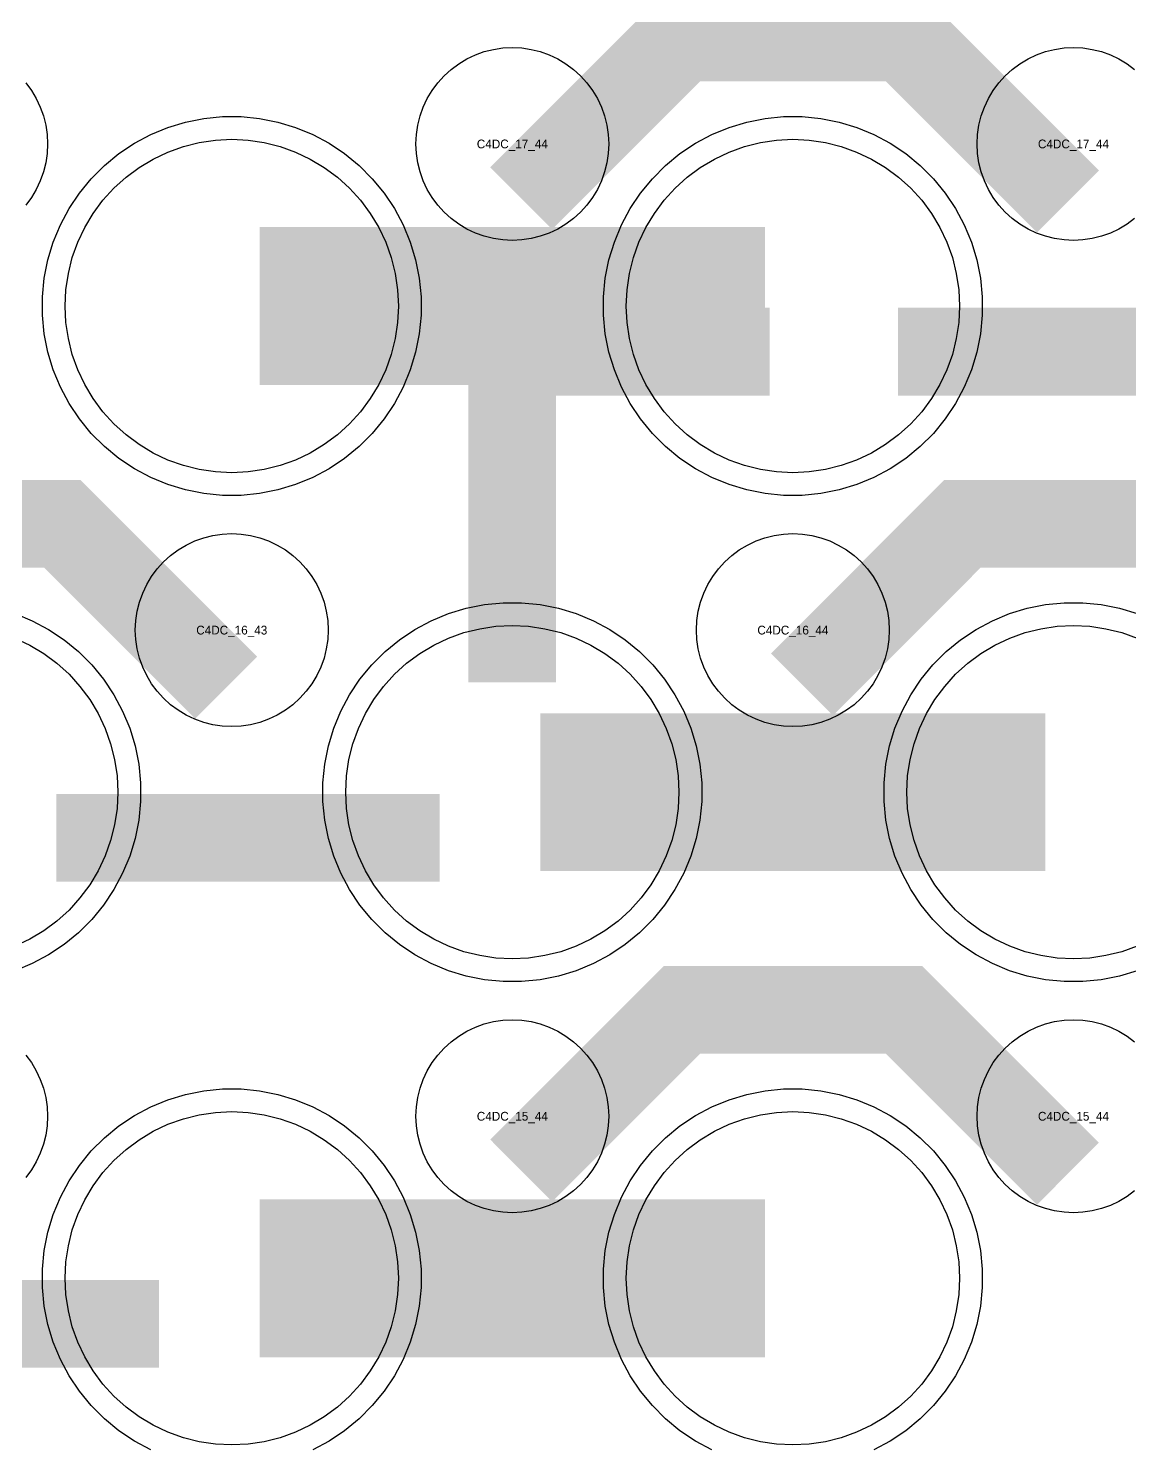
# Model space of a CAD drawing. Extents: x -11880 to 11880, y -14992 to 14992.
# Drawn here: x 1942 to 2256, y -12809.6 to -12404.9 of the extents above; entities that cross this region are included whole.
import ezdxf
from ezdxf.enums import TextEntityAlignment as Align

# ---------------------------------------------------------------- set-up
doc = ezdxf.new("R2010")
doc.units = 0
doc.header["$MEASUREMENT"] = 0
for name, color, linetype in [('GDS_775_DT_237', 138, 'CONTINUOUS'), ('RDL1_FS', 34, 'CONTINUOUS'), ('RDL_BS', 160, 'CONTINUOUS')]:
    doc.layers.add(name, color=color, linetype=linetype)

msp = doc.modelspace()

# ---------------------------------------------------------------- linework, layer by layer
at = {"layer": 'RDL1_FS', "color": 241, "true_color": 0xf7abae}
for points in [[(2000, -12531.484), (1995.343, -12531.255), (1990.732, -12530.571), (1986.209, -12529.439), (1981.819, -12527.867), (1977.605, -12525.875), (1973.605, -12523.477), (1969.86, -12520.699), (1966.406, -12517.569), (1963.276, -12514.115), (1960.498, -12510.37), (1958.1, -12506.37), (1956.108, -12502.156), (1954.536, -12497.766), (1953.404, -12493.243), (1952.72, -12488.632), (1952.491, -12483.975), (1952.72, -12479.318), (1953.404, -12474.707), (1954.536, -12470.184), (1956.108, -12465.794), (1958.1, -12461.58), (1960.498, -12457.58), (1963.276, -12453.835), (1966.406, -12450.381), (1969.86, -12447.251), (1973.605, -12444.473), (1977.605, -12442.075), (1981.819, -12440.083), (1986.209, -12438.511), (1990.732, -12437.379), (1995.343, -12436.695), (2000, -12436.466), (2004.657, -12436.695), (2009.268, -12437.379), (2013.791, -12438.511), (2018.181, -12440.083), (2022.395, -12442.075), (2026.395, -12444.473), (2030.14, -12447.251), (2033.594, -12450.381), (2036.724, -12453.835), (2039.502, -12457.58), (2041.9, -12461.58), (2043.892, -12465.794), (2045.464, -12470.184), (2046.596, -12474.707), (2047.28, -12479.318), (2047.509, -12483.975), (2047.28, -12488.632), (2046.596, -12493.243), (2045.464, -12497.766), (2043.892, -12502.156), (2041.9, -12506.37), (2039.502, -12510.37), (2036.724, -12514.115), (2033.594, -12517.569), (2030.14, -12520.699), (2026.395, -12523.477), (2022.395, -12525.875), (2018.181, -12527.867), (2013.791, -12529.439), (2009.268, -12530.571), (2004.657, -12531.255)], [(2160, -12531.484), (2155.343, -12531.255), (2150.732, -12530.571), (2146.209, -12529.439), (2141.819, -12527.867), (2137.605, -12525.875), (2133.605, -12523.477), (2129.86, -12520.699), (2126.406, -12517.569), (2123.276, -12514.115), (2120.498, -12510.37), (2118.1, -12506.37), (2116.108, -12502.156), (2114.536, -12497.766), (2113.404, -12493.243), (2112.72, -12488.632), (2112.491, -12483.975), (2112.72, -12479.318), (2113.404, -12474.707), (2114.536, -12470.184), (2116.108, -12465.794), (2118.1, -12461.58), (2120.498, -12457.58), (2123.276, -12453.835), (2126.406, -12450.381), (2129.86, -12447.251), (2133.605, -12444.473), (2137.605, -12442.075), (2141.819, -12440.083), (2146.209, -12438.511), (2150.732, -12437.379), (2155.343, -12436.695), (2160, -12436.466), (2164.657, -12436.695), (2169.268, -12437.379), (2173.791, -12438.511), (2178.181, -12440.083), (2182.395, -12442.075), (2186.395, -12444.473), (2190.14, -12447.251), (2193.594, -12450.381), (2196.724, -12453.835), (2199.502, -12457.58), (2201.9, -12461.58), (2203.892, -12465.794), (2205.464, -12470.184), (2206.596, -12474.707), (2207.28, -12479.318), (2207.509, -12483.975), (2207.28, -12488.632), (2206.596, -12493.243), (2205.464, -12497.766), (2203.892, -12502.156), (2201.9, -12506.37), (2199.502, -12510.37), (2196.724, -12514.115), (2193.594, -12517.569), (2190.14, -12520.699), (2186.395, -12523.477), (2182.395, -12525.875), (2178.181, -12527.867), (2173.791, -12529.439), (2169.268, -12530.571), (2164.657, -12531.255)], [(2080, -12670.049), (2075.343, -12669.82), (2070.732, -12669.136), (2066.209, -12668.004), (2061.819, -12666.432), (2057.605, -12664.44), (2053.605, -12662.042), (2049.86, -12659.264), (2046.406, -12656.134), (2043.276, -12652.68), (2040.498, -12648.935), (2038.1, -12644.935), (2036.108, -12640.721), (2034.536, -12636.331), (2033.404, -12631.808), (2032.72, -12627.197), (2032.491, -12622.54), (2032.72, -12617.883), (2033.404, -12613.272), (2034.536, -12608.749), (2036.108, -12604.359), (2038.1, -12600.145), (2040.498, -12596.145), (2043.276, -12592.4), (2046.406, -12588.946), (2049.86, -12585.816), (2053.605, -12583.038), (2057.605, -12580.64), (2061.819, -12578.648), (2066.209, -12577.076), (2070.732, -12575.944), (2075.343, -12575.26), (2080, -12575.031), (2084.657, -12575.26), (2089.268, -12575.944), (2093.791, -12577.076), (2098.181, -12578.648), (2102.395, -12580.64), (2106.395, -12583.038), (2110.14, -12585.816), (2113.594, -12588.946), (2116.724, -12592.4), (2119.502, -12596.145), (2121.9, -12600.145), (2123.892, -12604.359), (2125.464, -12608.749), (2126.596, -12613.272), (2127.28, -12617.883), (2127.509, -12622.54), (2127.28, -12627.197), (2126.596, -12631.808), (2125.464, -12636.331), (2123.892, -12640.721), (2121.9, -12644.935), (2119.502, -12648.935), (2116.724, -12652.68), (2113.594, -12656.134), (2110.14, -12659.264), (2106.395, -12662.042), (2102.395, -12664.44), (2098.181, -12666.432), (2093.791, -12668.004), (2089.268, -12669.136), (2084.657, -12669.82)], [(2000, -12808.614), (1995.343, -12808.385), (1990.732, -12807.701), (1986.209, -12806.569), (1981.819, -12804.997), (1977.605, -12803.005), (1973.605, -12800.607), (1969.86, -12797.829), (1966.406, -12794.699), (1963.276, -12791.245), (1960.498, -12787.5), (1958.1, -12783.5), (1956.108, -12779.286), (1954.536, -12774.896), (1953.404, -12770.373), (1952.72, -12765.762), (1952.491, -12761.105), (1952.72, -12756.448), (1953.404, -12751.837), (1954.536, -12747.314), (1956.108, -12742.924), (1958.1, -12738.71), (1960.498, -12734.71), (1963.276, -12730.965), (1966.406, -12727.511), (1969.86, -12724.381), (1973.605, -12721.603), (1977.605, -12719.205), (1981.819, -12717.213), (1986.209, -12715.641), (1990.732, -12714.509), (1995.343, -12713.825), (2000, -12713.596), (2004.657, -12713.825), (2009.268, -12714.509), (2013.791, -12715.641), (2018.181, -12717.213), (2022.395, -12719.205), (2026.395, -12721.603), (2030.14, -12724.381), (2033.594, -12727.511), (2036.724, -12730.965), (2039.502, -12734.71), (2041.9, -12738.71), (2043.892, -12742.924), (2045.464, -12747.314), (2046.596, -12751.837), (2047.28, -12756.448), (2047.509, -12761.105), (2047.28, -12765.762), (2046.596, -12770.373), (2045.464, -12774.896), (2043.892, -12779.286), (2041.9, -12783.5), (2039.502, -12787.5), (2036.724, -12791.245), (2033.594, -12794.699), (2030.14, -12797.829), (2026.395, -12800.607), (2022.395, -12803.005), (2018.181, -12804.997), (2013.791, -12806.569), (2009.268, -12807.701), (2004.657, -12808.385)], [(2160, -12808.614), (2155.343, -12808.385), (2150.732, -12807.701), (2146.209, -12806.569), (2141.819, -12804.997), (2137.605, -12803.005), (2133.605, -12800.607), (2129.86, -12797.829), (2126.406, -12794.699), (2123.276, -12791.245), (2120.498, -12787.5), (2118.1, -12783.5), (2116.108, -12779.286), (2114.536, -12774.896), (2113.404, -12770.373), (2112.72, -12765.762), (2112.491, -12761.105), (2112.72, -12756.448), (2113.404, -12751.837), (2114.536, -12747.314), (2116.108, -12742.924), (2118.1, -12738.71), (2120.498, -12734.71), (2123.276, -12730.965), (2126.406, -12727.511), (2129.86, -12724.381), (2133.605, -12721.603), (2137.605, -12719.205), (2141.819, -12717.213), (2146.209, -12715.641), (2150.732, -12714.509), (2155.343, -12713.825), (2160, -12713.596), (2164.657, -12713.825), (2169.268, -12714.509), (2173.791, -12715.641), (2178.181, -12717.213), (2182.395, -12719.205), (2186.395, -12721.603), (2190.14, -12724.381), (2193.594, -12727.511), (2196.724, -12730.965), (2199.502, -12734.71), (2201.9, -12738.71), (2203.892, -12742.924), (2205.464, -12747.314), (2206.596, -12751.837), (2207.28, -12756.448), (2207.509, -12761.105), (2207.28, -12765.762), (2206.596, -12770.373), (2205.464, -12774.896), (2203.892, -12779.286), (2201.9, -12783.5), (2199.502, -12787.5), (2196.724, -12791.245), (2193.594, -12794.699), (2190.14, -12797.829), (2186.395, -12800.607), (2182.395, -12803.005), (2178.181, -12804.997), (2173.791, -12806.569), (2169.268, -12807.701), (2164.657, -12808.385)]]:
    msp.add_lwpolyline(points, close=True, dxfattribs=at)
for points in [[(2008.002, -12483.975, 45, 45, 0), (2080.002, -12483.975, 45, 45, 0)], [(2080.002, -12483.975, 45, 45, 0), (2152.002, -12483.975, 45, 45, 0)], [(2088.002, -12622.54, 45, 45, 0), (2160.002, -12622.54, 45, 45, 0)], [(2160.002, -12622.54, 45, 45, 0), (2232.002, -12622.54, 45, 45, 0)], [(2008.002, -12761.105, 45, 45, 0), (2080.002, -12761.105, 45, 45, 0)], [(2080.002, -12761.105, 45, 45, 0), (2152.002, -12761.105, 45, 45, 0)]]:
    msp.add_lwpolyline(points, format="xyseb", dxfattribs=at)
for points in [[(2258.181, -12666.432), (2253.791, -12668.004), (2249.268, -12669.136), (2244.657, -12669.82), (2240, -12670.049), (2235.343, -12669.82), (2230.732, -12669.136), (2226.209, -12668.004), (2221.819, -12666.432), (2217.605, -12664.44), (2213.605, -12662.042), (2209.86, -12659.264), (2206.406, -12656.134), (2203.276, -12652.68), (2200.498, -12648.935), (2198.1, -12644.935), (2196.108, -12640.721), (2194.536, -12636.331), (2193.404, -12631.808), (2192.72, -12627.197), (2192.491, -12622.54), (2192.72, -12617.883), (2193.404, -12613.272), (2194.536, -12608.749), (2196.108, -12604.359), (2198.1, -12600.145), (2200.498, -12596.145), (2203.276, -12592.4), (2206.406, -12588.946), (2209.86, -12585.816), (2213.605, -12583.038), (2217.605, -12580.64), (2221.819, -12578.648), (2226.209, -12577.076), (2230.732, -12575.944), (2235.343, -12575.26), (2240, -12575.031), (2244.657, -12575.26), (2249.268, -12575.944), (2253.791, -12577.076), (2258.181, -12578.648)], [(1938.181, -12578.648), (1942.395, -12580.64), (1946.395, -12583.038), (1950.14, -12585.816), (1953.594, -12588.946), (1956.724, -12592.4), (1959.502, -12596.145), (1961.9, -12600.145), (1963.892, -12604.359), (1965.464, -12608.749), (1966.596, -12613.272), (1967.28, -12617.883), (1967.509, -12622.54), (1967.28, -12627.197), (1966.596, -12631.808), (1965.464, -12636.331), (1963.892, -12640.721), (1961.9, -12644.935), (1959.502, -12648.935), (1956.724, -12652.68), (1953.594, -12656.134), (1950.14, -12659.264), (1946.395, -12662.042), (1942.395, -12664.44), (1938.181, -12666.432)]]:
    msp.add_lwpolyline(points, dxfattribs=at)
at = {"layer": 'RDL_BS'}
for points in [[(2082.562, -12453.289, 25, 25, 0), (2128.377, -12407.474, 25, 25, 0), (2161.93, -12407.474, 25, 25, 0)], [(2238.401, -12454.188, 25, 25, 0), (2191.687, -12407.474, 25, 25, 0), (2161.929, -12407.474, 25, 25, 0)], [(1998.401, -12592.753, 25, 25, 0), (1951.687, -12546.039, 25, 25, 0), (1921.929, -12546.039, 25, 25, 0)], [(2162.562, -12591.854, 25, 25, 0), (2208.377, -12546.039, 25, 25, 0), (2241.93, -12546.039, 25, 25, 0)], [(2318.401, -12592.753, 25, 25, 0), (2271.687, -12546.039, 25, 25, 0), (2241.929, -12546.039, 25, 25, 0)], [(2082.562, -12730.419, 25, 25, 0), (2128.377, -12684.604, 25, 25, 0), (2161.93, -12684.604, 25, 25, 0)], [(2238.401, -12731.318, 25, 25, 0), (2191.687, -12684.604, 25, 25, 0), (2161.929, -12684.604, 25, 25, 0)]]:
    msp.add_lwpolyline(points, format="xyseb", dxfattribs=at)
for points in [[(2080, -12465.281), (2077.307, -12465.149), (2074.635, -12464.753), (2072.016, -12464.096), (2069.481, -12463.189), (2067.044, -12462.037), (2064.72, -12460.644), (2062.557, -12459.041), (2060.558, -12457.229), (2058.746, -12455.23), (2057.143, -12453.067), (2055.75, -12450.743), (2054.598, -12448.306), (2053.691, -12445.771), (2053.034, -12443.152), (2052.638, -12440.48), (2052.506, -12437.787), (2052.638, -12435.094), (2053.034, -12432.422), (2053.691, -12429.803), (2054.598, -12427.268), (2055.75, -12424.831), (2057.143, -12422.507), (2058.746, -12420.344), (2060.558, -12418.345), (2062.557, -12416.533), (2064.72, -12414.93), (2067.044, -12413.537), (2069.481, -12412.385), (2072.016, -12411.478), (2074.635, -12410.821), (2077.307, -12410.425), (2080, -12410.293), (2082.693, -12410.425), (2085.365, -12410.821), (2087.984, -12411.478), (2090.519, -12412.385), (2092.956, -12413.537), (2095.28, -12414.93), (2097.443, -12416.533), (2099.442, -12418.345), (2101.254, -12420.344), (2102.857, -12422.507), (2104.25, -12424.831), (2105.402, -12427.268), (2106.309, -12429.803), (2106.966, -12432.422), (2107.362, -12435.094), (2107.494, -12437.787), (2107.362, -12440.48), (2106.966, -12443.152), (2106.309, -12445.771), (2105.402, -12448.306), (2104.25, -12450.743), (2102.857, -12453.067), (2101.254, -12455.23), (2099.442, -12457.229), (2097.443, -12459.041), (2095.28, -12460.644), (2092.956, -12462.037), (2090.519, -12463.189), (2087.984, -12464.096), (2085.365, -12464.753), (2082.693, -12465.149)], [(2000, -12603.846), (1997.307, -12603.714), (1994.635, -12603.318), (1992.016, -12602.661), (1989.481, -12601.754), (1987.044, -12600.602), (1984.72, -12599.209), (1982.557, -12597.606), (1980.558, -12595.794), (1978.746, -12593.795), (1977.143, -12591.632), (1975.75, -12589.308), (1974.598, -12586.871), (1973.691, -12584.336), (1973.034, -12581.717), (1972.638, -12579.045), (1972.506, -12576.352), (1972.638, -12573.659), (1973.034, -12570.987), (1973.691, -12568.368), (1974.598, -12565.833), (1975.75, -12563.396), (1977.143, -12561.072), (1978.746, -12558.909), (1980.558, -12556.91), (1982.557, -12555.098), (1984.72, -12553.495), (1987.044, -12552.102), (1989.481, -12550.95), (1992.016, -12550.043), (1994.635, -12549.386), (1997.307, -12548.99), (2000, -12548.858), (2002.693, -12548.99), (2005.365, -12549.386), (2007.984, -12550.043), (2010.519, -12550.95), (2012.956, -12552.102), (2015.28, -12553.495), (2017.443, -12555.098), (2019.442, -12556.91), (2021.254, -12558.909), (2022.857, -12561.072), (2024.25, -12563.396), (2025.402, -12565.833), (2026.309, -12568.368), (2026.966, -12570.987), (2027.362, -12573.659), (2027.494, -12576.352), (2027.362, -12579.045), (2026.966, -12581.717), (2026.309, -12584.336), (2025.402, -12586.871), (2024.25, -12589.308), (2022.857, -12591.632), (2021.254, -12593.795), (2019.442, -12595.794), (2017.443, -12597.606), (2015.28, -12599.209), (2012.956, -12600.602), (2010.519, -12601.754), (2007.984, -12602.661), (2005.365, -12603.318), (2002.693, -12603.714)], [(2160, -12603.846), (2157.307, -12603.714), (2154.635, -12603.318), (2152.016, -12602.661), (2149.481, -12601.754), (2147.044, -12600.602), (2144.72, -12599.209), (2142.557, -12597.606), (2140.558, -12595.794), (2138.746, -12593.795), (2137.143, -12591.632), (2135.75, -12589.308), (2134.598, -12586.871), (2133.691, -12584.336), (2133.034, -12581.717), (2132.638, -12579.045), (2132.506, -12576.352), (2132.638, -12573.659), (2133.034, -12570.987), (2133.691, -12568.368), (2134.598, -12565.833), (2135.75, -12563.396), (2137.143, -12561.072), (2138.746, -12558.909), (2140.558, -12556.91), (2142.557, -12555.098), (2144.72, -12553.495), (2147.044, -12552.102), (2149.481, -12550.95), (2152.016, -12550.043), (2154.635, -12549.386), (2157.307, -12548.99), (2160, -12548.858), (2162.693, -12548.99), (2165.365, -12549.386), (2167.984, -12550.043), (2170.519, -12550.95), (2172.956, -12552.102), (2175.28, -12553.495), (2177.443, -12555.098), (2179.442, -12556.91), (2181.254, -12558.909), (2182.857, -12561.072), (2184.25, -12563.396), (2185.402, -12565.833), (2186.309, -12568.368), (2186.966, -12570.987), (2187.362, -12573.659), (2187.494, -12576.352), (2187.362, -12579.045), (2186.966, -12581.717), (2186.309, -12584.336), (2185.402, -12586.871), (2184.25, -12589.308), (2182.857, -12591.632), (2181.254, -12593.795), (2179.442, -12595.794), (2177.443, -12597.606), (2175.28, -12599.209), (2172.956, -12600.602), (2170.519, -12601.754), (2167.984, -12602.661), (2165.365, -12603.318), (2162.693, -12603.714)], [(2080, -12742.411), (2077.307, -12742.279), (2074.635, -12741.883), (2072.016, -12741.226), (2069.481, -12740.319), (2067.044, -12739.167), (2064.72, -12737.774), (2062.557, -12736.171), (2060.558, -12734.359), (2058.746, -12732.36), (2057.143, -12730.197), (2055.75, -12727.873), (2054.598, -12725.436), (2053.691, -12722.901), (2053.034, -12720.282), (2052.638, -12717.61), (2052.506, -12714.917), (2052.638, -12712.224), (2053.034, -12709.552), (2053.691, -12706.933), (2054.598, -12704.398), (2055.75, -12701.961), (2057.143, -12699.637), (2058.746, -12697.474), (2060.558, -12695.475), (2062.557, -12693.663), (2064.72, -12692.06), (2067.044, -12690.667), (2069.481, -12689.515), (2072.016, -12688.608), (2074.635, -12687.951), (2077.307, -12687.555), (2080, -12687.423), (2082.693, -12687.555), (2085.365, -12687.951), (2087.984, -12688.608), (2090.519, -12689.515), (2092.956, -12690.667), (2095.28, -12692.06), (2097.443, -12693.663), (2099.442, -12695.475), (2101.254, -12697.474), (2102.857, -12699.637), (2104.25, -12701.961), (2105.402, -12704.398), (2106.309, -12706.933), (2106.966, -12709.552), (2107.362, -12712.224), (2107.494, -12714.917), (2107.362, -12717.61), (2106.966, -12720.282), (2106.309, -12722.901), (2105.402, -12725.436), (2104.25, -12727.873), (2102.857, -12730.197), (2101.254, -12732.36), (2099.442, -12734.359), (2097.443, -12736.171), (2095.28, -12737.774), (2092.956, -12739.167), (2090.519, -12740.319), (2087.984, -12741.226), (2085.365, -12741.883), (2082.693, -12742.279)]]:
    msp.add_lwpolyline(points, close=True, dxfattribs=at)
for points in [[(2257.443, -12459.041), (2255.28, -12460.644), (2252.956, -12462.037), (2250.519, -12463.189), (2247.984, -12464.096), (2245.365, -12464.753), (2242.693, -12465.149), (2240, -12465.281), (2237.307, -12465.149), (2234.635, -12464.753), (2232.016, -12464.096), (2229.481, -12463.189), (2227.044, -12462.037), (2224.72, -12460.644), (2222.557, -12459.041), (2220.558, -12457.229), (2218.746, -12455.23), (2217.143, -12453.067), (2215.75, -12450.743), (2214.598, -12448.306), (2213.691, -12445.771), (2213.034, -12443.152), (2212.638, -12440.48), (2212.506, -12437.787), (2212.638, -12435.094), (2213.034, -12432.422), (2213.691, -12429.803), (2214.598, -12427.268), (2215.75, -12424.831), (2217.143, -12422.507), (2218.746, -12420.344), (2220.558, -12418.345), (2222.557, -12416.533), (2224.72, -12414.93), (2227.044, -12413.537), (2229.481, -12412.385), (2232.016, -12411.478), (2234.635, -12410.821), (2237.307, -12410.425), (2240, -12410.293), (2242.693, -12410.425), (2245.365, -12410.821), (2247.984, -12411.478), (2250.519, -12412.385), (2252.956, -12413.537), (2255.28, -12414.93), (2257.443, -12416.533)], [(1941.254, -12420.344), (1942.857, -12422.507), (1944.25, -12424.831), (1945.402, -12427.268), (1946.309, -12429.803), (1946.966, -12432.422), (1947.362, -12435.094), (1947.494, -12437.787), (1947.362, -12440.48), (1946.966, -12443.152), (1946.309, -12445.771), (1945.402, -12448.306), (1944.25, -12450.743), (1942.857, -12453.067), (1941.254, -12455.23)], [(2257.443, -12736.171), (2255.28, -12737.774), (2252.956, -12739.167), (2250.519, -12740.319), (2247.984, -12741.226), (2245.365, -12741.883), (2242.693, -12742.279), (2240, -12742.411), (2237.307, -12742.279), (2234.635, -12741.883), (2232.016, -12741.226), (2229.481, -12740.319), (2227.044, -12739.167), (2224.72, -12737.774), (2222.557, -12736.171), (2220.558, -12734.359), (2218.746, -12732.36), (2217.143, -12730.197), (2215.75, -12727.873), (2214.598, -12725.436), (2213.691, -12722.901), (2213.034, -12720.282), (2212.638, -12717.61), (2212.506, -12714.917), (2212.638, -12712.224), (2213.034, -12709.552), (2213.691, -12706.933), (2214.598, -12704.398), (2215.75, -12701.961), (2217.143, -12699.637), (2218.746, -12697.474), (2220.558, -12695.475), (2222.557, -12693.663), (2224.72, -12692.06), (2227.044, -12690.667), (2229.481, -12689.515), (2232.016, -12688.608), (2234.635, -12687.951), (2237.307, -12687.555), (2240, -12687.423), (2242.693, -12687.555), (2245.365, -12687.951), (2247.984, -12688.608), (2250.519, -12689.515), (2252.956, -12690.667), (2255.28, -12692.06), (2257.443, -12693.663)], [(1941.254, -12697.474), (1942.857, -12699.637), (1944.25, -12701.961), (1945.402, -12704.398), (1946.309, -12706.933), (1946.966, -12709.552), (1947.362, -12712.224), (1947.494, -12714.917), (1947.362, -12717.61), (1946.966, -12720.282), (1946.309, -12722.901), (1945.402, -12725.436), (1944.25, -12727.873), (1942.857, -12730.197), (1941.254, -12732.36)]]:
    msp.add_lwpolyline(points, dxfattribs=at)
at = {"layer": 'RDL_BS', "color": 241, "true_color": 0xf7abae}
for points in [[(1997.356, -12537.975), (1992.062, -12537.458), (1986.835, -12536.412), (1981.795, -12534.881), (1976.885, -12532.85), (1972.223, -12530.358), (1967.809, -12527.411), (1963.708, -12524.049), (1959.926, -12520.267), (1956.564, -12516.166), (1953.617, -12511.752), (1951.125, -12507.09), (1949.094, -12502.18), (1947.563, -12497.14), (1946.517, -12491.913), (1946, -12486.619), (1946, -12481.331), (1946.517, -12476.037), (1947.563, -12470.81), (1949.094, -12465.77), (1951.125, -12460.86), (1953.617, -12456.198), (1956.564, -12451.784), (1959.926, -12447.683), (1963.708, -12443.901), (1967.809, -12440.539), (1972.223, -12437.592), (1976.885, -12435.1), (1981.795, -12433.069), (1986.835, -12431.538), (1992.062, -12430.492), (1997.356, -12429.975), (2002.644, -12429.975), (2007.938, -12430.492), (2013.165, -12431.538), (2018.205, -12433.069), (2023.115, -12435.1), (2027.777, -12437.592), (2032.191, -12440.539), (2036.292, -12443.901), (2040.074, -12447.683), (2043.436, -12451.784), (2046.383, -12456.198), (2048.875, -12460.86), (2050.906, -12465.77), (2052.437, -12470.81), (2053.483, -12476.037), (2054, -12481.331), (2054, -12486.619), (2053.483, -12491.913), (2052.437, -12497.14), (2050.906, -12502.18), (2048.875, -12507.09), (2046.383, -12511.752), (2043.436, -12516.166), (2040.074, -12520.267), (2036.292, -12524.049), (2032.191, -12527.411), (2027.777, -12530.358), (2023.115, -12532.85), (2018.205, -12534.881), (2013.165, -12536.412), (2007.938, -12537.458), (2002.644, -12537.975)], [(2157.356, -12537.975), (2152.062, -12537.458), (2146.835, -12536.412), (2141.795, -12534.881), (2136.885, -12532.85), (2132.223, -12530.358), (2127.809, -12527.411), (2123.708, -12524.049), (2119.926, -12520.267), (2116.564, -12516.166), (2113.617, -12511.752), (2111.125, -12507.09), (2109.094, -12502.18), (2107.563, -12497.14), (2106.517, -12491.913), (2106, -12486.619), (2106, -12481.331), (2106.517, -12476.037), (2107.563, -12470.81), (2109.094, -12465.77), (2111.125, -12460.86), (2113.617, -12456.198), (2116.564, -12451.784), (2119.926, -12447.683), (2123.708, -12443.901), (2127.809, -12440.539), (2132.223, -12437.592), (2136.885, -12435.1), (2141.795, -12433.069), (2146.835, -12431.538), (2152.062, -12430.492), (2157.356, -12429.975), (2162.644, -12429.975), (2167.938, -12430.492), (2173.165, -12431.538), (2178.205, -12433.069), (2183.115, -12435.1), (2187.777, -12437.592), (2192.191, -12440.539), (2196.292, -12443.901), (2200.074, -12447.683), (2203.436, -12451.784), (2206.383, -12456.198), (2208.875, -12460.86), (2210.906, -12465.77), (2212.437, -12470.81), (2213.483, -12476.037), (2214, -12481.331), (2214, -12486.619), (2213.483, -12491.913), (2212.437, -12497.14), (2210.906, -12502.18), (2208.875, -12507.09), (2206.383, -12511.752), (2203.436, -12516.166), (2200.074, -12520.267), (2196.292, -12524.049), (2192.191, -12527.411), (2187.777, -12530.358), (2183.115, -12532.85), (2178.205, -12534.881), (2173.165, -12536.412), (2167.938, -12537.458), (2162.644, -12537.975)], [(2077.356, -12676.54), (2072.062, -12676.023), (2066.835, -12674.977), (2061.795, -12673.446), (2056.885, -12671.415), (2052.223, -12668.923), (2047.809, -12665.976), (2043.708, -12662.614), (2039.926, -12658.832), (2036.564, -12654.731), (2033.617, -12650.317), (2031.125, -12645.655), (2029.094, -12640.745), (2027.563, -12635.705), (2026.517, -12630.478), (2026, -12625.184), (2026, -12619.896), (2026.517, -12614.602), (2027.563, -12609.375), (2029.094, -12604.335), (2031.125, -12599.425), (2033.617, -12594.763), (2036.564, -12590.349), (2039.926, -12586.248), (2043.708, -12582.466), (2047.809, -12579.104), (2052.223, -12576.157), (2056.885, -12573.665), (2061.795, -12571.634), (2066.835, -12570.103), (2072.062, -12569.057), (2077.356, -12568.54), (2082.644, -12568.54), (2087.938, -12569.057), (2093.165, -12570.103), (2098.205, -12571.634), (2103.115, -12573.665), (2107.777, -12576.157), (2112.191, -12579.104), (2116.292, -12582.466), (2120.074, -12586.248), (2123.436, -12590.349), (2126.383, -12594.763), (2128.875, -12599.425), (2130.906, -12604.335), (2132.437, -12609.375), (2133.483, -12614.602), (2134, -12619.896), (2134, -12625.184), (2133.483, -12630.478), (2132.437, -12635.705), (2130.906, -12640.745), (2128.875, -12645.655), (2126.383, -12650.317), (2123.436, -12654.731), (2120.074, -12658.832), (2116.292, -12662.614), (2112.191, -12665.976), (2107.777, -12668.923), (2103.115, -12671.415), (2098.205, -12673.446), (2093.165, -12674.977), (2087.938, -12676.023), (2082.644, -12676.54)]]:
    msp.add_lwpolyline(points, close=True, dxfattribs=at)
for points in [[(2080, -12591.265, 25, 25, 0), (2080, -12484.488, 25, 25, 0)], [(2067.5, -12496.988, 25, 25, 0), (2153.333, -12496.988, 25, 25, 0)], [(2107.056, -12496.988, 25, 25, 0), (2148.26, -12496.988, 25, 25, 0)], [(2190.016, -12496.988, 25, 25, 0), (2299.281, -12496.988, 25, 25, 0)], [(2080, -12514.957, 25, 25, 0), (2080, -12560.577, 25, 25, 0)], [(1950.016, -12635.553, 25, 25, 0), (2059.281, -12635.553, 25, 25, 0)], [(1870.016, -12774.118, 25, 25, 0), (1979.281, -12774.118, 25, 25, 0)]]:
    msp.add_lwpolyline(points, format="xyseb", dxfattribs=at)
for points in [[(2258.205, -12673.446), (2253.165, -12674.977), (2247.938, -12676.023), (2242.644, -12676.54), (2237.356, -12676.54), (2232.062, -12676.023), (2226.835, -12674.977), (2221.795, -12673.446), (2216.885, -12671.415), (2212.223, -12668.923), (2207.809, -12665.976), (2203.708, -12662.614), (2199.926, -12658.832), (2196.564, -12654.731), (2193.617, -12650.317), (2191.125, -12645.655), (2189.094, -12640.745), (2187.563, -12635.705), (2186.517, -12630.478), (2186, -12625.184), (2186, -12619.896), (2186.517, -12614.602), (2187.563, -12609.375), (2189.094, -12604.335), (2191.125, -12599.425), (2193.617, -12594.763), (2196.564, -12590.349), (2199.926, -12586.248), (2203.708, -12582.466), (2207.809, -12579.104), (2212.223, -12576.157), (2216.885, -12573.665), (2221.795, -12571.634), (2226.835, -12570.103), (2232.062, -12569.057), (2237.356, -12568.54), (2242.644, -12568.54), (2247.938, -12569.057), (2253.165, -12570.103), (2258.205, -12571.634)], [(1938.205, -12571.634), (1943.115, -12573.665), (1947.777, -12576.157), (1952.191, -12579.104), (1956.292, -12582.466), (1960.074, -12586.248), (1963.436, -12590.349), (1966.383, -12594.763), (1968.875, -12599.425), (1970.906, -12604.335), (1972.437, -12609.375), (1973.483, -12614.602), (1974, -12619.896), (1974, -12625.184), (1973.483, -12630.478), (1972.437, -12635.705), (1970.906, -12640.745), (1968.875, -12645.655), (1966.383, -12650.317), (1963.436, -12654.731), (1960.074, -12658.832), (1956.292, -12662.614), (1952.191, -12665.976), (1947.777, -12668.923), (1943.115, -12671.415), (1938.205, -12673.446)], [(1976.885, -12809.98), (1972.223, -12807.488), (1967.809, -12804.541), (1963.708, -12801.179), (1959.926, -12797.397), (1956.564, -12793.296), (1953.617, -12788.882), (1951.125, -12784.22), (1949.094, -12779.31), (1947.563, -12774.27), (1946.517, -12769.043), (1946, -12763.749), (1946, -12758.461), (1946.517, -12753.167), (1947.563, -12747.94), (1949.094, -12742.9), (1951.125, -12737.99), (1953.617, -12733.328), (1956.564, -12728.914), (1959.926, -12724.813), (1963.708, -12721.031), (1967.809, -12717.669), (1972.223, -12714.722), (1976.885, -12712.23), (1981.795, -12710.199), (1986.835, -12708.668), (1992.062, -12707.622), (1997.356, -12707.105), (2002.644, -12707.105), (2007.938, -12707.622), (2013.165, -12708.668), (2018.205, -12710.199), (2023.115, -12712.23), (2027.777, -12714.722), (2032.191, -12717.669), (2036.292, -12721.031), (2040.074, -12724.813), (2043.436, -12728.914), (2046.383, -12733.328), (2048.875, -12737.99), (2050.906, -12742.9), (2052.437, -12747.94), (2053.483, -12753.167), (2054, -12758.461), (2054, -12763.749), (2053.483, -12769.043), (2052.437, -12774.27), (2050.906, -12779.31), (2048.875, -12784.22), (2046.383, -12788.882), (2043.436, -12793.296), (2040.074, -12797.397), (2036.292, -12801.179), (2032.191, -12804.541), (2027.777, -12807.488), (2023.115, -12809.98)], [(2136.885, -12809.98), (2132.223, -12807.488), (2127.809, -12804.541), (2123.708, -12801.179), (2119.926, -12797.397), (2116.564, -12793.296), (2113.617, -12788.882), (2111.125, -12784.22), (2109.094, -12779.31), (2107.563, -12774.27), (2106.517, -12769.043), (2106, -12763.749), (2106, -12758.461), (2106.517, -12753.167), (2107.563, -12747.94), (2109.094, -12742.9), (2111.125, -12737.99), (2113.617, -12733.328), (2116.564, -12728.914), (2119.926, -12724.813), (2123.708, -12721.031), (2127.809, -12717.669), (2132.223, -12714.722), (2136.885, -12712.23), (2141.795, -12710.199), (2146.835, -12708.668), (2152.062, -12707.622), (2157.356, -12707.105), (2162.644, -12707.105), (2167.938, -12707.622), (2173.165, -12708.668), (2178.205, -12710.199), (2183.115, -12712.23), (2187.777, -12714.722), (2192.191, -12717.669), (2196.292, -12721.031), (2200.074, -12724.813), (2203.436, -12728.914), (2206.383, -12733.328), (2208.875, -12737.99), (2210.906, -12742.9), (2212.437, -12747.94), (2213.483, -12753.167), (2214, -12758.461), (2214, -12763.749), (2213.483, -12769.043), (2212.437, -12774.27), (2210.906, -12779.31), (2208.875, -12784.22), (2206.383, -12788.882), (2203.436, -12793.296), (2200.074, -12797.397), (2196.292, -12801.179), (2192.191, -12804.541), (2187.777, -12807.488), (2183.115, -12809.98)]]:
    msp.add_lwpolyline(points, dxfattribs=at)

# ---------------------------------------------------------------- texts
at = {"layer": 'GDS_775_DT_237'}
for s, p in [('C4DC_17_44', (2080, -12437.787)), ('C4DC_17_44', (2080, -12437.787)), ('C4DC_17_44', (2240, -12437.787)), ('C4DC_17_44', (2240, -12437.787)), ('C4DC_16_43', (2000, -12576.352)), ('C4DC_16_43', (2000, -12576.352)), ('C4DC_16_44', (2160, -12576.352)), ('C4DC_16_44', (2160, -12576.352)), ('C4DC_15_44', (2080, -12714.917)), ('C4DC_15_44', (2080, -12714.917)), ('C4DC_15_44', (2240, -12714.917)), ('C4DC_15_44', (2240, -12714.917))]:
    msp.add_text(s, height=2.5, dxfattribs=at).set_placement(p, align=Align.MIDDLE_CENTER)

doc.saveas('drawing.dxf')
